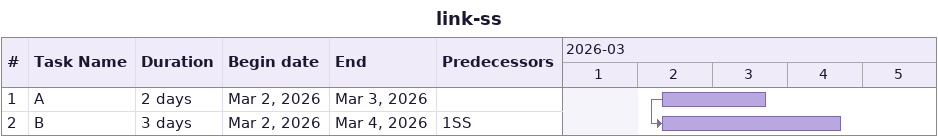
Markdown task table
link-ss

| ID | Task | Duration | Start | Finish | Predecessors |
|---|---|---|---|---|---|
| 1 | A | 2d | 2026-03-02 | 2026-03-03 |  |
| 2 | B | 3d | 2026-03-02 | 2026-03-04 | 1SS |
